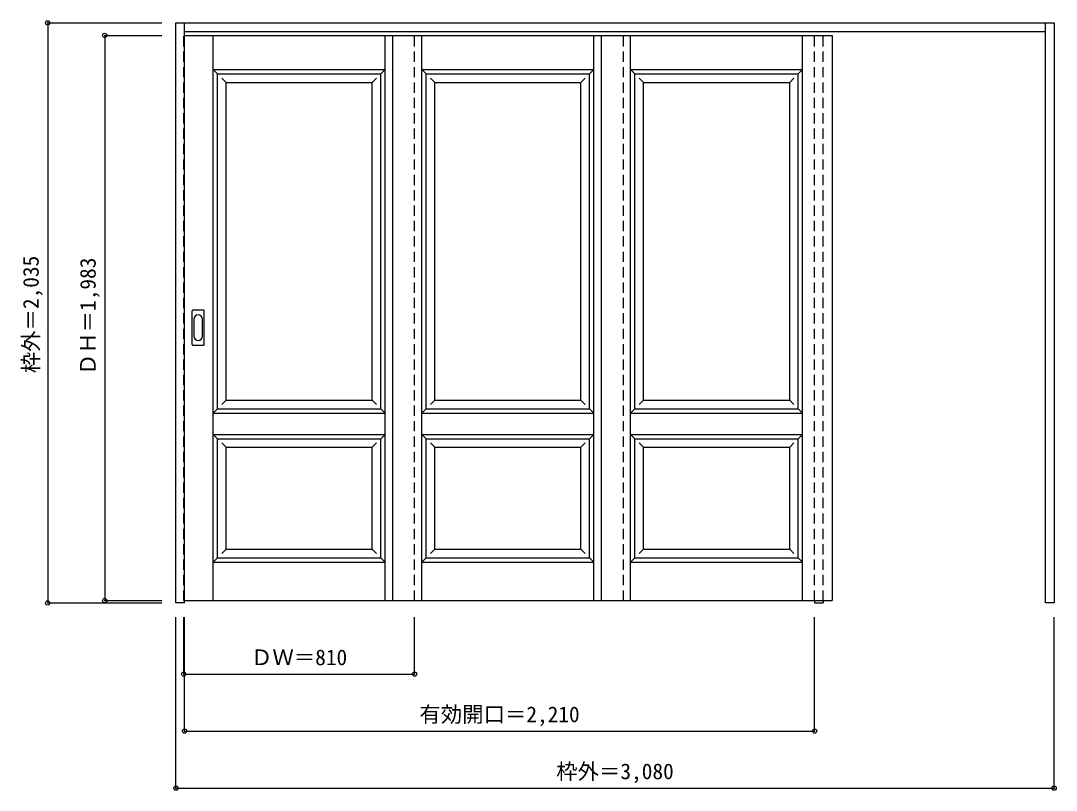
# Model space of a CAD drawing. Units: millimetres, scale not verified. Extents: x -1559 to 2073, y -1391 to 1309.
import ezdxf
from ezdxf.enums import TextEntityAlignment as Align

# ---------------------------------------------------------------- set-up
doc = ezdxf.new("R2010")
doc.units = ezdxf.units.MM
doc.header["$LTSCALE"] = 30
doc.header["$PDMODE"] = 32
doc.header["$PDSIZE"] = 15
doc.linetypes.add('DASHED1', pattern=[1.8, 1.2, -0.6])
doc.layers.add('0-0', color=7, linetype='Continuous')
doc.layers.add('0-1_寸法', color=7, linetype='Continuous')
doc.styles.add('ＭＳ ゴシック', font='')
doc.styles.get('ＭＳ ゴシック').set_extended_font_data('MS Gothic')

msp = doc.modelspace()

# ---------------------------------------------------------------- linework, layer by layer
at = {"layer": '0-0', "color": 3}
for p, q in [((-984.59, -733.37), (-984.59, 1301.63)), ((-984.59, 1271.63), (2035.41, 1271.63)), ((2035.41, -733.37), (2035.41, 1301.63)), ((-255.59, 1257.63), (-255.59, -725.37)), ((476.41, 1257.63), (476.41, -725.37)), ((-869.09, -52.37), (-869.09, 1122.63)), ((-869.09, 1122.63), (-296.09, 1122.63)), ((-296.09, -52.37), (-296.09, 1122.63)), ((-137.09, -52.37), (-137.09, 1122.63)), ((-137.09, 1122.63), (435.91, 1122.63)), ((435.91, -52.37), (435.91, 1122.63)), ((594.91, -52.37), (594.91, 1122.63)), ((594.91, 1122.63), (1167.91, 1122.63)), ((1167.91, -52.37), (1167.91, 1122.63)), ((-957.59, 172.63), (-957.59, 291.63)), ((-917.09, 293.13), (-956.09, 293.13)), ((-915.59, 172.63), (-915.59, 291.63)), ((-956.09, 171.13), (-917.09, 171.13)), ((-869.09, -52.37), (-296.09, -52.37)), ((-137.09, -52.37), (435.91, -52.37)), ((594.91, -52.37), (1167.91, -52.37)), ((-869.09, -575.37), (-869.09, -157.37)), ((-869.09, -157.37), (-296.09, -157.37)), ((-296.09, -575.37), (-296.09, -157.37)), ((-137.09, -575.37), (-137.09, -157.37)), ((-137.09, -157.37), (435.91, -157.37)), ((435.91, -575.37), (435.91, -157.37)), ((594.91, -575.37), (594.91, -157.37)), ((594.91, -157.37), (1167.91, -157.37)), ((1167.91, -575.37), (1167.91, -157.37)), ((-869.09, -575.37), (-296.09, -575.37)), ((-137.09, -575.37), (435.91, -575.37)), ((594.91, -575.37), (1167.91, -575.37)), ((-984.59, -725.37), (1286.41, -725.37)), ((1225.41, -725.37), (1225.41, -733.37)), ((1255.41, -725.37), (1255.41, -733.37)), ((1225.41, -733.37), (1255.41, -733.37)), ((2065.41, -733.37), (2035.41, -733.37))]:
    msp.add_line(p, q, dxfattribs=at)
at = {"layer": '0-0', "color": 4, "linetype": 'DASHED1'}
for p, q in [((1225.41, -725.37), (1225.41, 1271.63)), ((1255.41, -725.37), (1255.41, 1271.63)), ((-987.59, 1257.63), (-984.59, 1257.63)), ((-987.59, -725.37), (-987.59, 1257.63)), ((-177.59, -725.37), (-177.59, 1257.63)), ((554.41, -725.37), (554.41, 1257.63)), ((-984.59, -725.37), (-987.59, -725.37))]:
    msp.add_line(p, q, dxfattribs=at)
at = {"layer": '0-0'}
for p, q in [((-884.09, -725.37), (-884.09, 1257.63)), ((-281.09, -725.37), (-281.09, 1257.63)), ((-152.09, -725.37), (-152.09, 1257.63)), ((450.91, -725.37), (450.91, 1257.63)), ((579.91, -725.37), (579.91, 1257.63)), ((1182.91, -725.37), (1182.91, 1257.63)), ((-884.09, 1137.63), (-281.09, 1137.63)), ((-884.09, 1137.63), (-869.09, 1122.63)), ((-281.09, 1137.63), (-296.09, 1122.63)), ((-152.09, 1137.63), (450.91, 1137.63)), ((-152.09, 1137.63), (-137.09, 1122.63)), ((450.91, 1137.63), (435.91, 1122.63)), ((579.91, 1137.63), (1182.91, 1137.63)), ((579.91, 1137.63), (594.91, 1122.63)), ((1182.91, 1137.63), (1167.91, 1122.63)), ((-854.09, 1107.63), (-839.09, 1092.63)), ((-839.09, -22.37), (-839.09, 1092.63)), ((-839.09, 1092.63), (-326.09, 1092.63)), ((-311.09, 1107.63), (-326.09, 1092.63)), ((-326.09, -22.37), (-326.09, 1092.63)), ((-122.09, 1107.63), (-107.09, 1092.63)), ((-107.09, -22.37), (-107.09, 1092.63)), ((-107.09, 1092.63), (405.91, 1092.63)), ((420.91, 1107.63), (405.91, 1092.63)), ((405.91, -22.37), (405.91, 1092.63)), ((609.91, 1107.63), (624.91, 1092.63)), ((624.91, -22.37), (624.91, 1092.63)), ((624.91, 1092.63), (1137.91, 1092.63)), ((1152.91, 1107.63), (1137.91, 1092.63)), ((1137.91, -22.37), (1137.91, 1092.63)), ((-951.59, 261.73), (-951.59, 202.53)), ((-921.59, 202.53), (-921.59, 261.73)), ((-839.09, -22.37), (-854.09, -37.37)), ((-107.09, -22.37), (-122.09, -37.37)), ((624.91, -22.37), (609.91, -37.37)), ((-869.09, -52.37), (-884.09, -67.37)), ((-884.09, -67.37), (-281.09, -67.37)), ((-296.09, -52.37), (-281.09, -67.37)), ((-137.09, -52.37), (-152.09, -67.37)), ((-152.09, -67.37), (450.91, -67.37)), ((435.91, -52.37), (450.91, -67.37)), ((594.91, -52.37), (579.91, -67.37)), ((579.91, -67.37), (1182.91, -67.37)), ((1167.91, -52.37), (1182.91, -67.37)), ((-884.09, -142.37), (-281.09, -142.37)), ((-884.09, -142.37), (-869.09, -157.37)), ((-281.09, -142.37), (-296.09, -157.37)), ((-152.09, -142.37), (450.91, -142.37)), ((-152.09, -142.37), (-137.09, -157.37)), ((450.91, -142.37), (435.91, -157.37)), ((579.91, -142.37), (1182.91, -142.37)), ((579.91, -142.37), (594.91, -157.37)), ((1182.91, -142.37), (1167.91, -157.37)), ((-854.09, -172.37), (-839.09, -187.37)), ((-311.09, -172.37), (-326.09, -187.37)), ((-122.09, -172.37), (-107.09, -187.37)), ((420.91, -172.37), (405.91, -187.37)), ((609.91, -172.37), (624.91, -187.37)), ((1152.91, -172.37), (1137.91, -187.37)), ((-839.09, -187.37), (-326.09, -187.37)), ((-839.09, -545.37), (-839.09, -187.37)), ((-326.09, -545.37), (-326.09, -187.37)), ((-107.09, -187.37), (405.91, -187.37)), ((-107.09, -545.37), (-107.09, -187.37)), ((405.91, -545.37), (405.91, -187.37)), ((624.91, -187.37), (1137.91, -187.37)), ((624.91, -545.37), (624.91, -187.37)), ((1137.91, -545.37), (1137.91, -187.37)), ((-869.09, -575.37), (-884.09, -590.37)), ((-839.09, -545.37), (-854.09, -560.37)), ((-839.09, -545.37), (-326.09, -545.37)), ((-326.09, -545.37), (-311.09, -560.37)), ((-296.09, -575.37), (-281.09, -590.37)), ((-137.09, -575.37), (-152.09, -590.37)), ((-107.09, -545.37), (-122.09, -560.37)), ((-107.09, -545.37), (405.91, -545.37)), ((405.91, -545.37), (420.91, -560.37)), ((435.91, -575.37), (450.91, -590.37)), ((594.91, -575.37), (579.91, -590.37)), ((624.91, -545.37), (609.91, -560.37)), ((624.91, -545.37), (1137.91, -545.37)), ((1137.91, -545.37), (1152.91, -560.37)), ((1167.91, -575.37), (1182.91, -590.37)), ((-884.09, -590.37), (-281.09, -590.37)), ((-152.09, -590.37), (450.91, -590.37)), ((579.91, -590.37), (1182.91, -590.37))]:
    msp.add_line(p, q, dxfattribs=at)
at = {"layer": '0-0', "color": 3}
for points in [[(-984.59, -733.37), (-1014.59, -733.37), (-1014.59, 1301.63)], [(-1014.59, 1301.63), (2065.41, 1301.63), (2065.41, -733.37)], [(-984.59, 1257.63), (1286.41, 1257.63), (1286.41, -725.37)]]:
    msp.add_lwpolyline(points, dxfattribs=at)
at = {"layer": '0-0'}
for points in [[(-839.09, -22.37), (-326.09, -22.37), (-311.09, -37.37)], [(-107.09, -22.37), (405.91, -22.37), (420.91, -37.37)], [(624.91, -22.37), (1137.91, -22.37), (1152.91, -37.37)]]:
    msp.add_lwpolyline(points, dxfattribs=at)
at = {"layer": '0-0', "color": 3}
for centre, start, end in [((-956.09, 291.63), 90, 180), ((-917.09, 291.63), 0, 90), ((-956.09, 172.63), 180, 270), ((-917.09, 172.63), 270, 0)]:
    msp.add_arc(centre, 1.5, start, end, dxfattribs=at)
at = {"layer": '0-0'}
for centre, start, end in [((-936.59, 261.73), 0, 180), ((-936.59, 202.53), 180, 0)]:
    msp.add_arc(centre, 15, start, end, dxfattribs=at)
at = {"layer": '0-1_寸法', "color": 4}
for p, q in [((-1464.59, 1301.63), (-1064.59, 1301.63)), ((-1464.59, 1301.63), (-1464.59, -733.37)), ((-1264.59, 1257.63), (-1264.59, -725.37)), ((-1264.59, 1257.63), (-1064.59, 1257.63)), ((-1264.59, -725.37), (-1064.59, -725.37)), ((-1464.59, -733.37), (-1064.59, -733.37)), ((-1014.59, -1383.37), (-1014.59, -783.37)), ((-987.59, -983.37), (-987.59, -783.37)), ((-984.59, -1183.37), (-984.59, -783.37)), ((-177.59, -983.37), (-177.59, -783.37)), ((1225.41, -1183.37), (1225.41, -783.37)), ((2065.41, -1383.37), (2065.41, -783.37)), ((-987.59, -983.37), (-177.59, -983.37)), ((-984.59, -1183.37), (1225.41, -1183.37)), ((-1014.59, -1383.37), (2065.41, -1383.37))]:
    msp.add_line(p, q, dxfattribs=at)
at = {"layer": '0-1_寸法'}
for p in [(-1464.59, 1301.63), (-1264.59, 1257.63), (-1464.59, -733.37), (-1264.59, -725.37), (-987.59, -983.37), (-177.59, -983.37), (-984.59, -1183.37), (1225.41, -1183.37), (-1014.59, -1383.37), (2065.41, -1383.37)]:
    msp.add_point(p, dxfattribs=at)

# ---------------------------------------------------------------- texts
at = {"layer": '0-1_寸法', "style": 'ＭＳ ゴシック'}
for s, p in [('枠外＝2,035', (-1479.59, 72.38)), ('ＤＨ＝1,983', (-1279.59, 65.88))]:
    msp.add_text(s, height=54.99, rotation=90, dxfattribs=at).set_placement(p, align=Align.BOTTOM_LEFT)
for s, p in [('ＤＷ＝810', (-751.34, -968.37)), ('有効開口＝2,210', (-160.84, -1168.37)), ('枠外＝3,080', (319.16, -1368.37))]:
    msp.add_text(s, height=54.99, dxfattribs=at).set_placement(p, align=Align.BOTTOM_LEFT)

doc.saveas('drawing.dxf')
